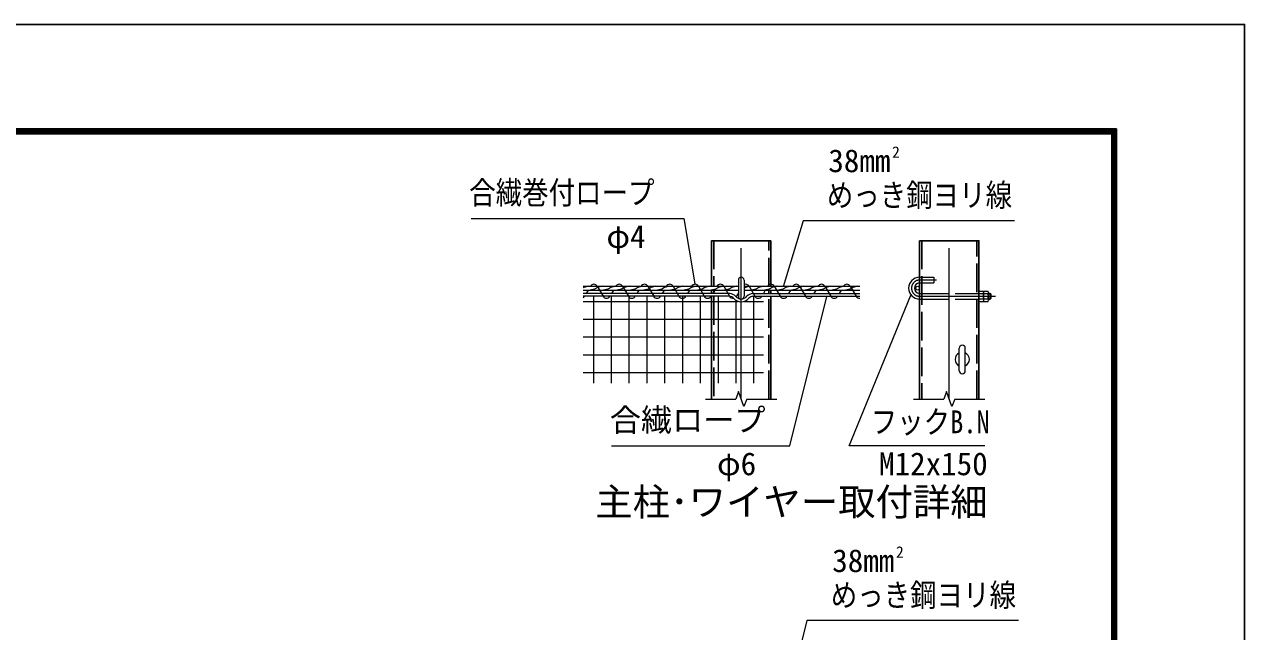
# Model space of a CAD drawing. Units: millimetres, scale not verified. Extents: x -12599 to 12601, y -8909 to 8911.
# Drawn here: x 4890 to 12601, y 5076 to 8911 of the extents above; entities that cross this region are included whole.
import ezdxf
from ezdxf.enums import TextEntityAlignment as Align

# ---------------------------------------------------------------- set-up
doc = ezdxf.new("R2010")
doc.units = ezdxf.units.MM
doc.header["$LTSCALE"] = 30
doc.linetypes.add('DASHED', pattern=[7.5, 6, -1.5])
doc.linetypes.add('USER1', pattern=[50.8, 31.75, -6.35, 6.35, -6.35])
for name, color, linetype, lineweight in [('0-0_D-BMK', 2, 'USER1', 13), ('0-1_D-STR1', 1, 'Continuous', 25), ('0-2_D-STR3', 3, 'Continuous', 13), ('0-4_D-STR-DIM', 7, 'Continuous', 13), ('0-7_D-STR-TXT', 7, 'Continuous', 13), ('0-8_D-TTL-TXT', 7, 'Continuous', 13), ('0-9_D-STR2', 7, 'Continuous', 13), ('0-C_D-TTL', 7, 'Continuous', 25)]:
    doc.layers.add(name, color=color, linetype=linetype, lineweight=lineweight)
doc.styles.add('ＭＳ ゴシック', font='')
doc.styles.get('ＭＳ ゴシック').set_extended_font_data('MS Gothic')

msp = doc.modelspace()

# ---------------------------------------------------------------- linework, layer by layer
at = {"layer": '0-0_D-BMK'}
for p, q in [((9419.86, 6544.82), (9419.86, 7597.82)), ((10734.4, 6544.82), (10734.4, 7597.82)), ((10653.33, 7295.81), (10546.9, 7295.81)), ((10546.9, 7193.81), (11026.9, 7193.81))]:
    msp.add_line(p, q, dxfattribs=at)
msp.add_arc((10546.9, 7244.81), 51, 90, 270, dxfattribs=at)
at = {"layer": '0-1_D-STR1', "linetype": 'DASHED'}
for p, q in [((9245.86, 7544.82), (9245.86, 7256.81)), ((9593.86, 7256.81), (9593.86, 7544.82)), ((10560.4, 7544.82), (10560.4, 6544.82)), ((10908.4, 6544.82), (10908.4, 7544.82)), ((9245.86, 7232.81), (9245.86, 7211.81)), ((9245.86, 7193.81), (9245.86, 6544.82)), ((9593.86, 7211.81), (9593.86, 7232.81)), ((9593.86, 6544.82), (9593.86, 7193.81))]:
    msp.add_line(p, q, dxfattribs=at)
at = {"layer": '0-1_D-STR1'}
for p, q in [((9607.36, 7256.81), (9607.36, 7544.82)), ((10546.9, 6544.82), (10546.9, 7544.82)), ((9232.36, 7232.81), (9232.36, 7211.81)), ((9232.36, 7193.81), (9232.36, 6544.82)), ((9607.36, 7211.81), (9607.36, 7232.81)), ((9607.36, 6544.82), (9607.36, 7193.81))]:
    msp.add_line(p, q, dxfattribs=at)
for points in [[(9607.36, 7544.82), (9232.36, 7544.82), (9232.36, 7256.81)], [(10546.9, 7544.82), (10921.9, 7544.82), (10921.9, 6544.82)]]:
    msp.add_lwpolyline(points, dxfattribs=at)
at = {"layer": '0-2_D-STR3'}
for p, q in [((8419.86, 7256.81), (9401.86, 7256.81)), ((9401.86, 7295.81), (9401.86, 7193.81)), ((9437.86, 7295.81), (9437.86, 7193.81)), ((9437.86, 7256.81), (10169.86, 7256.81)), ((8419.86, 7232.81), (9401.86, 7232.81)), ((9347, 7211.81), (8419.86, 7211.81)), ((9345.74, 7193.81), (8419.86, 7193.81)), ((9437.86, 7232.81), (10169.86, 7232.81)), ((9492.72, 7211.81), (10169.86, 7211.81)), ((9493.98, 7193.81), (10169.86, 7193.81)), ((10921.9, 7226.66), (10921.9, 7160.96)), ((10921.9, 7226.66), (10949.5, 7226.66)), ((10921.9, 7210.24), (10949.5, 7210.24)), ((10921.9, 7177.39), (10949.5, 7177.39)), ((10951.9, 7226.66), (10951.9, 7160.96)), ((10951.9, 7226.66), (10979.5, 7226.66)), ((10951.9, 7219.66), (10951.9, 7167.96)), ((10951.9, 7210.24), (10979.5, 7210.24)), ((10951.9, 7177.39), (10979.5, 7177.39)), ((10981.9, 7219.66), (10981.9, 7167.96)), ((10981.9, 7211.81), (10994.06, 7211.81)), ((10981.9, 7208.97), (10996.9, 7208.97)), ((10981.9, 7175.81), (10994.06, 7175.81)), ((10996.9, 7208.97), (10994.06, 7211.81)), ((10994.06, 7211.81), (10994.06, 7175.81)), ((10996.9, 7208.97), (10996.9, 7178.65)), ((10921.9, 7160.96), (10949.5, 7160.96)), ((10951.9, 7160.96), (10979.5, 7160.96)), ((10798.15, 6723.56), (10798.15, 6866.06)), ((10835.65, 6723.56), (10835.65, 6866.06))]:
    msp.add_line(p, q, dxfattribs=at)
at = {"layer": '0-2_D-STR3', "color": 4}
for p, q in [((8509.48, 7256.81), (8546.79, 7193.81)), ((8669.39, 7256.81), (8706.69, 7193.81)), ((8829.29, 7256.81), (8866.6, 7193.81)), ((8989.19, 7256.81), (9026.5, 7193.81)), ((9149.1, 7256.81), (9186.41, 7193.81)), ((9309, 7256.81), (9346.31, 7193.81)), ((9468.91, 7256.81), (9506.21, 7193.81)), ((9628.81, 7256.81), (9666.12, 7193.81)), ((9788.71, 7256.81), (9826.02, 7193.81)), ((9948.62, 7256.81), (9985.93, 7193.81)), ((10108.52, 7256.81), (10145.83, 7193.81)), ((8452.62, 7232.81), (8440.19, 7211.81)), ((8612.53, 7232.81), (8600.09, 7211.81)), ((8772.43, 7232.81), (8760, 7211.81)), ((8932.34, 7232.81), (8919.9, 7211.81)), ((9092.24, 7232.81), (9079.81, 7211.81)), ((9252.14, 7232.81), (9239.71, 7211.81)), ((9401.86, 7215.61), (9388.95, 7193.81)), ((9571.95, 7232.81), (9559.52, 7211.81)), ((9731.86, 7232.81), (9719.42, 7211.81)), ((9891.76, 7232.81), (9879.33, 7211.81)), ((10051.67, 7232.81), (10039.23, 7211.81))]:
    msp.add_line(p, q, dxfattribs=at)
at = {"layer": '0-2_D-STR3', "linetype": 'DASHED'}
for p, q in [((10546.9, 7313.81), (10636.9, 7313.81)), ((10546.9, 7277.81), (10636.9, 7277.81)), ((10636.9, 7313.81), (10636.9, 7277.81)), ((10546.9, 7211.81), (10921.9, 7211.81)), ((10546.9, 7175.81), (10921.9, 7175.81))]:
    msp.add_line(p, q, dxfattribs=at)
at = {"layer": '0-2_D-STR3'}
for points in [[(8455.86, 7256.81), (8425.85, 7249.87), (8419.86, 7246.42)], [(8540.85, 7256.81), (8510.84, 7249.87), (8492.44, 7239.25), (8464.83, 7232.81)], [(8625.84, 7256.81), (8595.83, 7249.87), (8577.43, 7239.25), (8549.82, 7232.81)], [(8710.84, 7256.81), (8680.83, 7249.87), (8662.42, 7239.25), (8634.81, 7232.81)], [(8795.83, 7256.81), (8765.82, 7249.87), (8747.42, 7239.25), (8719.81, 7232.81)], [(8880.82, 7256.81), (8850.81, 7249.87), (8832.41, 7239.25), (8804.8, 7232.81)], [(8965.81, 7256.81), (8935.8, 7249.87), (8917.4, 7239.25), (8889.79, 7232.81)], [(9050.8, 7256.81), (9020.79, 7249.87), (9002.39, 7239.25), (8974.78, 7232.81)], [(9135.79, 7256.81), (9105.79, 7249.87), (9087.38, 7239.25), (9059.77, 7232.81)], [(9220.79, 7256.81), (9190.78, 7249.87), (9172.37, 7239.25), (9144.76, 7232.81)], [(9305.78, 7256.81), (9275.77, 7249.87), (9257.37, 7239.25), (9229.76, 7232.81)], [(9390.77, 7256.81), (9360.76, 7249.87), (9342.36, 7239.25), (9314.75, 7232.81)], [(9475.76, 7256.81), (9445.75, 7249.87), (9437.86, 7245.32)], [(9560.75, 7256.81), (9530.74, 7249.87), (9512.34, 7239.25), (9484.73, 7232.81)], [(9645.75, 7256.81), (9615.74, 7249.87), (9597.33, 7239.25), (9569.72, 7232.81)], [(9730.74, 7256.81), (9700.73, 7249.87), (9682.33, 7239.25), (9654.71, 7232.81)], [(9815.73, 7256.81), (9785.72, 7249.87), (9767.32, 7239.25), (9739.71, 7232.81)], [(9900.72, 7256.81), (9870.71, 7249.87), (9852.31, 7239.25), (9824.7, 7232.81)], [(9985.71, 7256.81), (9955.7, 7249.87), (9937.3, 7239.25), (9909.69, 7232.81)], [(10070.7, 7256.81), (10040.69, 7249.87), (10022.29, 7239.25), (9994.68, 7232.81)], [(10155.7, 7256.81), (10125.69, 7249.87), (10107.28, 7239.25), (10079.67, 7232.81)], [(10981.9, 7178.65), (10996.9, 7178.65), (10994.06, 7175.81)]]:
    msp.add_lwpolyline(points, dxfattribs=at)
msp.add_circle((10534.9, 7244.81), 12, dxfattribs=at)
at = {"layer": '0-2_D-STR3', "color": 4}
for centre, start, end in [((8488.16, 7245.02), 28.93798, 151.06202), ((8648.06, 7245.02), 28.93798, 151.06202), ((8807.97, 7245.02), 28.93798, 151.06202), ((8967.87, 7245.02), 28.93798, 151.06202), ((9127.78, 7245.02), 28.93798, 151.06202), ((9287.68, 7245.02), 28.93798, 151.06202), ((9447.58, 7245.02), 28.93798, 113.52174), ((9607.49, 7245.02), 28.93798, 151.06202), ((9767.39, 7245.02), 28.93798, 151.06202), ((9927.3, 7245.02), 28.93798, 151.06202), ((10087.2, 7245.02), 28.93798, 151.06202), ((8408.21, 7205.6), 298.5737, 331.06202), ((8568.11, 7205.6), 208.93798, 331.06202), ((8728.02, 7205.6), 208.93798, 331.06202), ((8887.92, 7205.6), 208.93798, 331.06202), ((9047.82, 7205.6), 208.93798, 331.06202), ((9207.73, 7205.6), 208.93798, 331.06202), ((9367.63, 7205.6), 208.93798, 278.73734), ((9527.54, 7205.6), 208.93798, 331.06202), ((9687.44, 7205.6), 208.93798, 331.06202), ((9847.34, 7205.6), 208.93798, 331.06202), ((10007.25, 7205.6), 208.93798, 331.06202), ((10167.15, 7205.6), 208.93798, 276.37941)]:
    msp.add_arc(centre, 24.36, start, end, dxfattribs=at)
at = {"layer": '0-2_D-STR3'}
for centre, radius, start, end in [((9419.86, 7295.81), 18, 0, 180), ((10546.9, 7244.81), 69, 90, 270), ((10546.9, 7244.81), 33, 90, 270), ((9338.42, 7145.87), 48.49, 47.06511, 81.32471), ((9338.42, 7145.87), 66.49, 46.13331, 82.59331), ((9423.58, 7226.85), 69.17, 220.94329, 266.91465), ((9423.58, 7226.85), 51.17, 220.2105, 265.8277), ((9367.63, 7205.6), 24.36, 323.06212, 331.06202), ((9419.86, 7193.81), 18, 180, 0), ((9416.14, 7226.85), 51.17, 274.1723, 319.7895), ((9416.14, 7226.85), 69.17, 273.08535, 318.90015), ((9501.3, 7145.87), 66.49, 97.40669, 133.86669), ((9501.3, 7145.87), 48.49, 98.67529, 132.93489), ((10936.95, 7218.45), 14.99, 326.78843, 33.21157), ((10894.49, 7193.81), 57.41, 343.37369, 16.62631), ((10936.95, 7169.18), 14.99, 326.78843, 33.21157), ((10966.95, 7218.45), 14.99, 326.78843, 33.21157), ((10924.49, 7193.81), 57.41, 343.37369, 16.62631), ((10966.95, 7169.18), 14.99, 326.78843, 33.21157), ((10816.9, 6866.06), 18.75, 0, 180), ((10816.9, 6794.81), 45, 114.62432, 245.37568), ((10816.9, 6794.81), 45, 294.62432, 65.37568), ((10816.9, 6723.56), 18.75, 180, 0)]:
    msp.add_arc(centre, radius, start, end, dxfattribs=at)
at = {"layer": '0-4_D-STR-DIM'}
for p, q in [((9402.55, 6592.39), (9385.23, 6544.82)), ((9437.17, 6497.24), (9402.55, 6592.39)), ((10717.08, 6592.39), (10699.77, 6544.82)), ((10751.71, 6497.24), (10717.08, 6592.39)), ((9194.86, 6544.82), (9385.23, 6544.82)), ((9454.49, 6544.82), (9437.17, 6497.24)), ((9454.49, 6544.82), (9644.86, 6544.82)), ((10509.4, 6544.82), (10699.77, 6544.82)), ((10769.03, 6544.82), (10751.71, 6497.24)), ((10769.03, 6544.82), (10959.4, 6544.82))]:
    msp.add_line(p, q, dxfattribs=at)
at = {"layer": '0-7_D-STR-TXT'}
for points in [[(7712.04, 7684.93), (9057.96, 7684.93), (9127.44, 7271.36)], [(11146.39, 7671.07), (9810.37, 7671.07), (9684.18, 7253.93)], [(8600.7, 6249.34), (9727.33, 6249.34), (9959.94, 7191.87)], [(10958.44, 6249.34), (10102.86, 6249.34), (10491.41, 7200.95)], [(11171.12, 5145.35), (9835.1, 5145.35), (9684.08, 4540.94)]]:
    msp.add_lwpolyline(points, dxfattribs=at)
at = {"layer": '0-9_D-STR2'}
for p, q in [((8487.62, 6644.82), (8487.62, 7193.81)), ((8600.12, 6644.82), (8600.12, 7193.81)), ((8712.62, 6644.82), (8712.62, 7193.81)), ((8825.12, 6644.82), (8825.12, 7193.81)), ((8937.62, 6644.82), (8937.62, 7193.81)), ((9050.12, 6644.82), (9050.12, 7193.81)), ((9162.62, 6644.82), (9162.62, 7193.81)), ((9275.12, 6644.82), (9275.12, 7193.81)), ((9500.12, 6644.82), (9500.12, 7193.81)), ((8419.86, 7161.58), (9400.69, 7161.58)), ((9387.62, 6644.82), (9387.62, 7167.76)), ((9439.03, 7161.58), (9561.4, 7161.58)), ((8419.86, 7049.08), (9561.4, 7049.08)), ((8419.86, 6936.58), (9561.4, 6936.58)), ((8419.86, 6824.08), (9561.4, 6824.08)), ((8419.86, 6711.58), (9561.4, 6711.58))]:
    msp.add_line(p, q, dxfattribs=at)
at = {"layer": '0-C_D-TTL', "color": 2}
msp.add_lwpolyline([(-12599.04, 8910.68), (12600.96, 8910.68), (12600.96, -8909.32), (-12599.04, -8909.32)], close=True, dxfattribs=at)
at = {"layer": '0-C_D-TTL'}
for points in [[(-11789.04, 8250.68), (11790.96, 8250.68), (11790.96, -8249.32), (-11789.04, -8249.32)], [(-11781.54, 8243.18), (11783.46, 8243.18), (11783.46, -8241.82), (-11781.54, -8241.82)], [(-11774.04, 8235.68), (11775.96, 8235.68), (11775.96, -8234.32), (-11774.04, -8234.32)], [(-11766.54, 8228.18), (11768.46, 8228.18), (11768.46, -8226.82), (-11766.54, -8226.82)], [(-11759.04, 8220.68), (11760.96, 8220.68), (11760.96, -8219.32), (-11759.04, -8219.32)]]:
    msp.add_lwpolyline(points, close=True, dxfattribs=at)

# ---------------------------------------------------------------- texts
at = {"layer": '0-7_D-STR-TXT', "style": 'ＭＳ ゴシック'}
for s, height, p in [('38mm', 144.3, (9969.99, 7934.27)), ('2', 72.14, (10373.22, 8046.55)), ('φ4', 144.3, (8568.03, 7455.72)), ('合繊ロープ', 144.3, (8589.28, 6297.37)), ('φ6', 144.3, (9266.94, 6020.12)), ('M12x150', 144.3, (10290.38, 6020.12)), ('38mm', 144.3, (9994.73, 5408.55)), ('2', 72.14, (10397.96, 5520.83))]:
    msp.add_text(s, height=height, dxfattribs=at).set_placement(p, align=Align.BOTTOM_LEFT)
at = {"layer": '0-7_D-STR-TXT', "style": 'ＭＳ ゴシック', "width": 0.85}
for s, p in [('合繊巻付ロープ', (7700.62, 7732.97)), ('めっき鋼ヨリ線', (9960.85, 7717.2)), ('フックB.N', (10238.12, 6285.19)), ('めっき鋼ヨリ線', (9985.59, 5191.48))]:
    msp.add_text(s, height=144.3, dxfattribs=at).set_placement(p, align=Align.BOTTOM_LEFT)
at = {"layer": '0-8_D-TTL-TXT', "style": 'ＭＳ ゴシック'}
msp.add_text('主柱･ワイヤー取付詳細', height=173.1, dxfattribs=at).set_placement((8497.81, 5756.7), align=Align.BOTTOM_LEFT)

doc.saveas('drawing.dxf')
